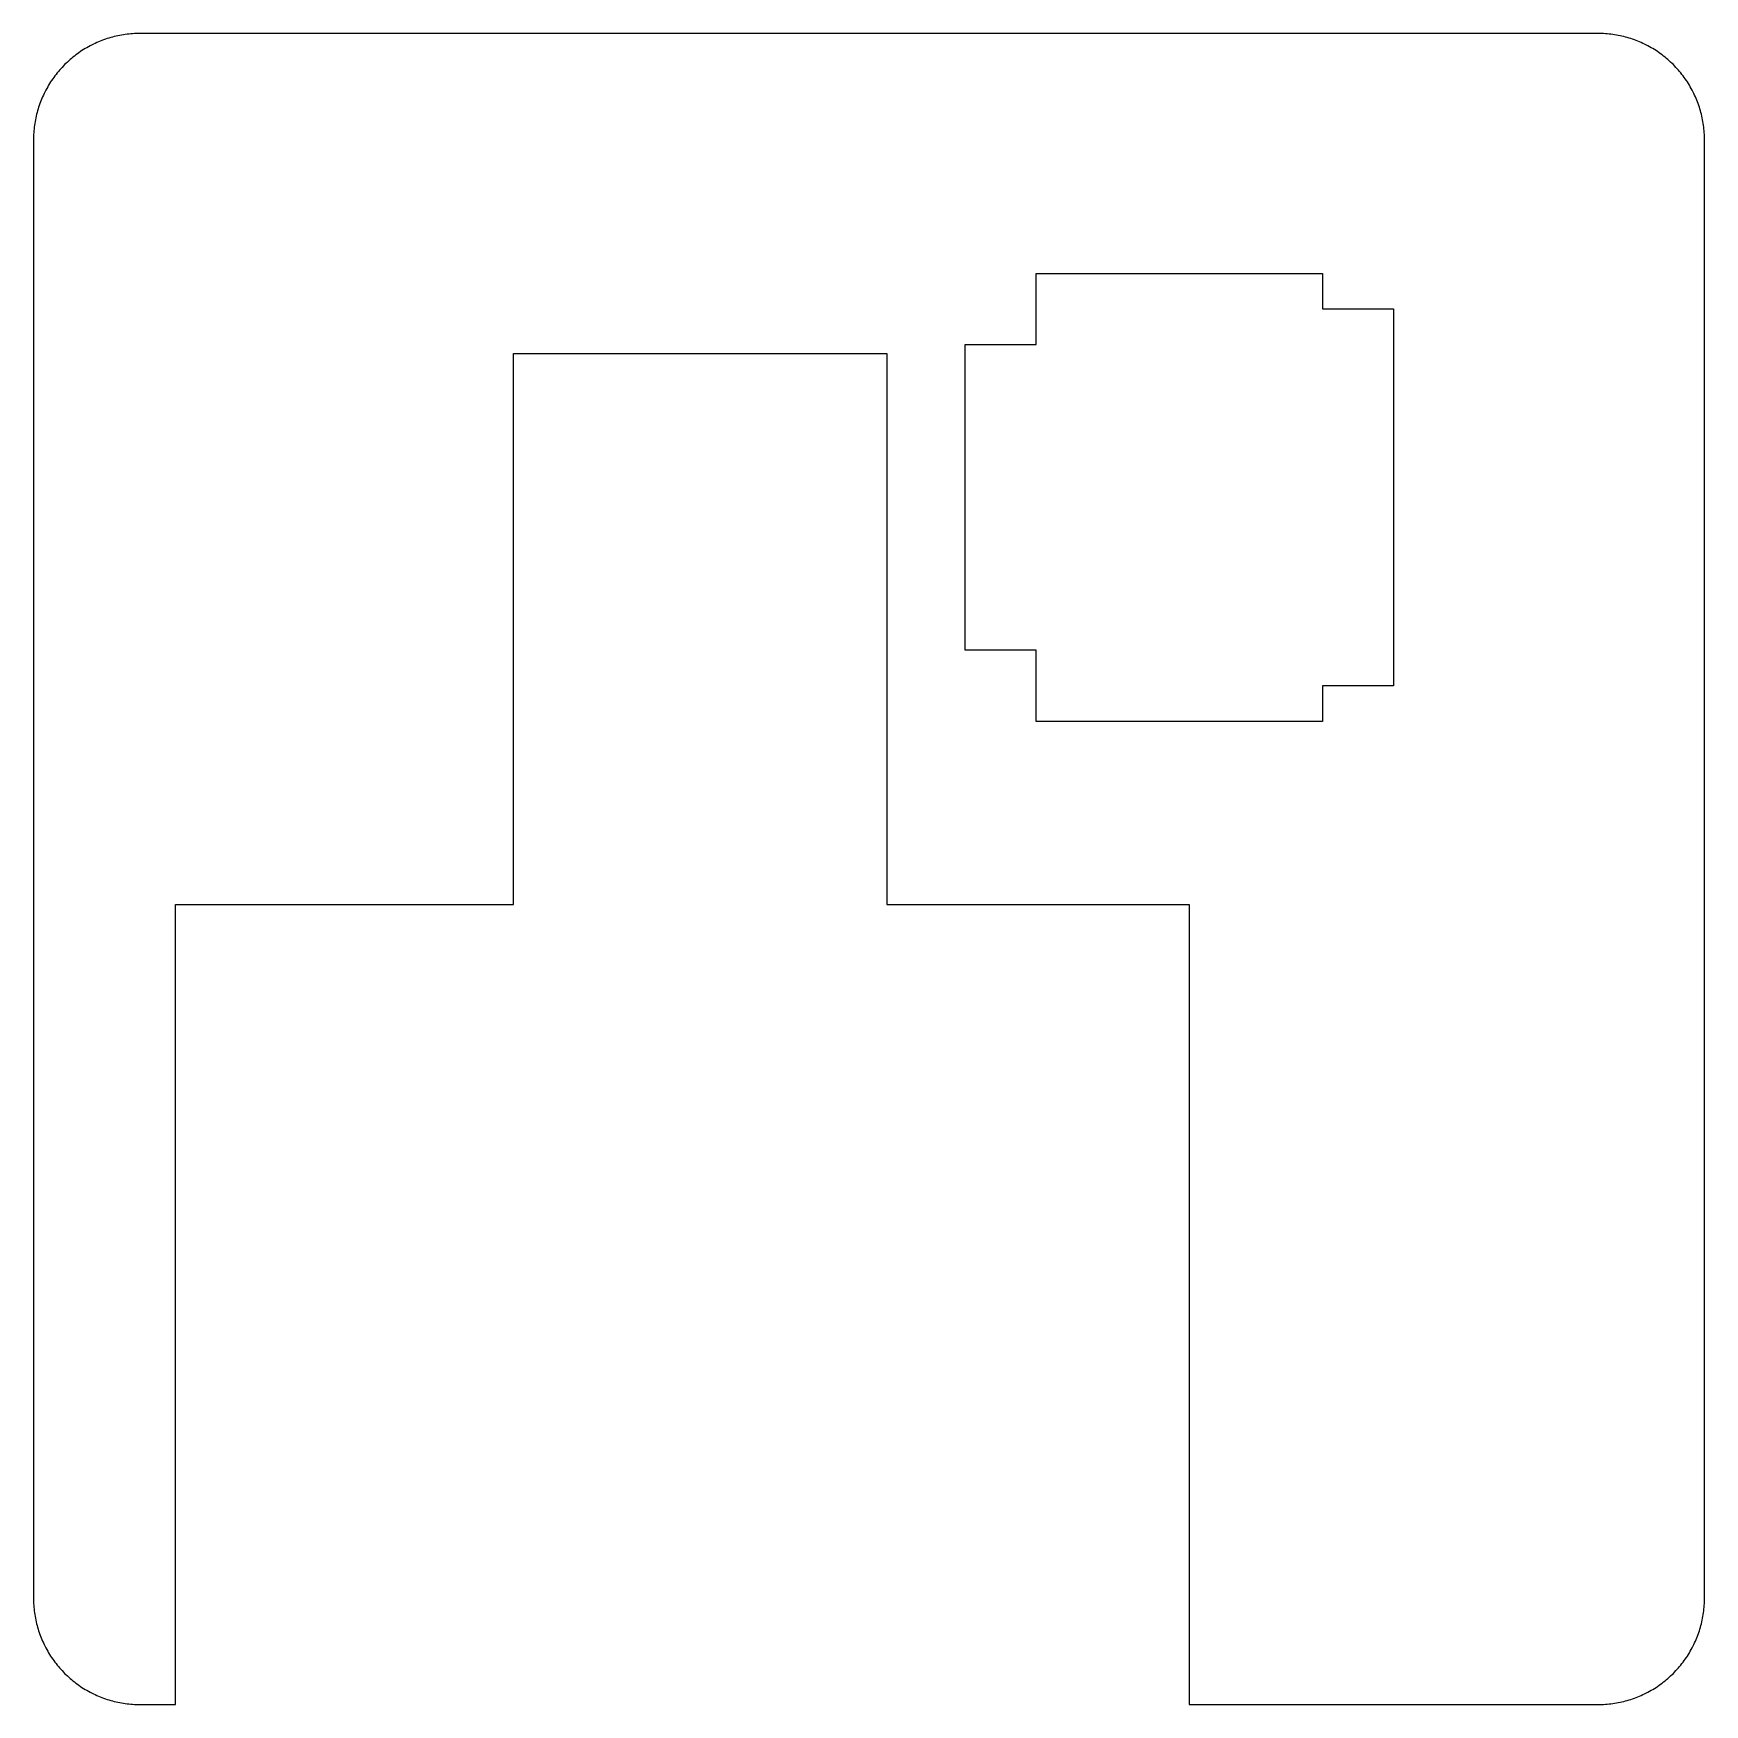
# Model space of a CAD drawing. Header units: metres. Extents: x 0 to 94, y 0 to 94.
import ezdxf

# ---------------------------------------------------------------- set-up
doc = ezdxf.new("R2010")
doc.units = ezdxf.units.M

msp = doc.modelspace()

# ---------------------------------------------------------------- linework, layer by layer
for p, q in [((6, 94), (5.895, 93.999)), ((88, 94), (6, 94)), ((88.105, 93.999), (88, 94)), ((2.82, 93.088), (2.732, 93.032)), ((2.91, 93.143), (2.82, 93.088)), ((3, 93.196), (2.91, 93.143)), ((3.091, 93.248), (3, 93.196)), ((3.183, 93.298), (3.091, 93.248)), ((3.276, 93.346), (3.183, 93.298)), ((3.37, 93.393), (3.276, 93.346)), ((3.464, 93.438), (3.37, 93.393)), ((3.56, 93.481), (3.464, 93.438)), ((3.656, 93.523), (3.56, 93.481)), ((3.752, 93.563), (3.656, 93.523)), ((3.85, 93.602), (3.752, 93.563)), ((3.948, 93.638), (3.85, 93.602)), ((4.047, 93.673), (3.948, 93.638)), ((4.146, 93.706), (4.047, 93.673)), ((4.246, 93.738), (4.146, 93.706)), ((4.346, 93.768), (4.246, 93.738)), ((4.447, 93.796), (4.346, 93.768)), ((4.548, 93.822), (4.447, 93.796)), ((4.65, 93.846), (4.548, 93.822)), ((4.753, 93.869), (4.65, 93.846)), ((4.855, 93.89), (4.753, 93.869)), ((4.958, 93.909), (4.855, 93.89)), ((5.061, 93.926), (4.958, 93.909)), ((5.165, 93.942), (5.061, 93.926)), ((5.269, 93.955), (5.165, 93.942)), ((5.373, 93.967), (5.269, 93.955)), ((5.477, 93.977), (5.373, 93.967)), ((5.581, 93.985), (5.477, 93.977)), ((5.686, 93.992), (5.581, 93.985)), ((5.791, 93.996), (5.686, 93.992)), ((5.895, 93.999), (5.791, 93.996)), ((88.209, 93.996), (88.105, 93.999)), ((88.314, 93.992), (88.209, 93.996)), ((88.418, 93.985), (88.314, 93.992)), ((88.523, 93.977), (88.418, 93.985)), ((88.627, 93.967), (88.523, 93.977)), ((88.731, 93.955), (88.627, 93.967)), ((88.835, 93.942), (88.731, 93.955)), ((88.939, 93.926), (88.835, 93.942)), ((89.042, 93.909), (88.939, 93.926)), ((89.145, 93.89), (89.042, 93.909)), ((89.248, 93.869), (89.145, 93.89)), ((89.35, 93.846), (89.248, 93.869)), ((89.451, 93.822), (89.35, 93.846)), ((89.553, 93.796), (89.451, 93.822)), ((89.654, 93.768), (89.553, 93.796)), ((89.754, 93.738), (89.654, 93.768)), ((89.854, 93.706), (89.754, 93.738)), ((89.953, 93.673), (89.854, 93.706)), ((90.052, 93.638), (89.953, 93.673)), ((90.15, 93.602), (90.052, 93.638)), ((90.248, 93.563), (90.15, 93.602)), ((90.344, 93.523), (90.248, 93.563)), ((90.44, 93.481), (90.344, 93.523)), ((90.536, 93.438), (90.44, 93.481)), ((90.63, 93.393), (90.536, 93.438)), ((90.724, 93.346), (90.63, 93.393)), ((90.817, 93.298), (90.724, 93.346)), ((90.909, 93.248), (90.817, 93.298)), ((91, 93.196), (90.909, 93.248)), ((91.09, 93.143), (91, 93.196)), ((91.18, 93.088), (91.09, 93.143)), ((91.268, 93.032), (91.18, 93.088)), ((1.684, 92.168), (1.612, 92.092)), ((1.757, 92.243), (1.684, 92.168)), ((1.832, 92.316), (1.757, 92.243)), ((1.908, 92.388), (1.832, 92.316)), ((1.985, 92.459), (1.908, 92.388)), ((2.064, 92.528), (1.985, 92.459)), ((2.143, 92.596), (2.064, 92.528)), ((2.224, 92.663), (2.143, 92.596)), ((2.306, 92.728), (2.224, 92.663)), ((2.389, 92.792), (2.306, 92.728)), ((2.473, 92.854), (2.389, 92.792)), ((2.559, 92.915), (2.473, 92.854)), ((2.645, 92.974), (2.559, 92.915)), ((2.732, 93.032), (2.645, 92.974)), ((91.355, 92.974), (91.268, 93.032)), ((91.442, 92.915), (91.355, 92.974)), ((91.527, 92.854), (91.442, 92.915)), ((91.611, 92.792), (91.527, 92.854)), ((91.694, 92.728), (91.611, 92.792)), ((91.776, 92.663), (91.694, 92.728)), ((91.857, 92.596), (91.776, 92.663)), ((91.936, 92.528), (91.857, 92.596)), ((92.015, 92.459), (91.936, 92.528)), ((92.092, 92.388), (92.015, 92.459)), ((92.168, 92.316), (92.092, 92.388)), ((92.243, 92.243), (92.168, 92.316)), ((92.316, 92.168), (92.243, 92.243)), ((92.388, 92.092), (92.316, 92.168)), ((0.968, 91.268), (0.912, 91.18)), ((1.026, 91.355), (0.968, 91.268)), ((1.085, 91.442), (1.026, 91.355)), ((1.146, 91.527), (1.085, 91.442)), ((1.208, 91.611), (1.146, 91.527)), ((1.272, 91.694), (1.208, 91.611)), ((1.337, 91.776), (1.272, 91.694)), ((1.404, 91.857), (1.337, 91.776)), ((1.472, 91.936), (1.404, 91.857)), ((1.541, 92.015), (1.472, 91.936)), ((1.612, 92.092), (1.541, 92.015)), ((92.459, 92.015), (92.388, 92.092)), ((92.528, 91.936), (92.459, 92.015)), ((92.596, 91.857), (92.528, 91.936)), ((92.663, 91.776), (92.596, 91.857)), ((92.728, 91.694), (92.663, 91.776)), ((92.792, 91.611), (92.728, 91.694)), ((92.854, 91.527), (92.792, 91.611)), ((92.915, 91.442), (92.854, 91.527)), ((92.974, 91.355), (92.915, 91.442)), ((93.032, 91.268), (92.974, 91.355)), ((93.088, 91.18), (93.032, 91.268)), ((0.437, 90.248), (0.399, 90.15)), ((0.477, 90.344), (0.437, 90.248)), ((0.519, 90.44), (0.477, 90.344)), ((0.562, 90.536), (0.519, 90.44)), ((0.607, 90.63), (0.562, 90.536)), ((0.654, 90.724), (0.607, 90.63)), ((0.702, 90.817), (0.654, 90.724)), ((0.752, 90.909), (0.702, 90.817)), ((0.804, 91), (0.752, 90.909)), ((0.857, 91.09), (0.804, 91)), ((0.912, 91.18), (0.857, 91.09)), ((93.143, 91.09), (93.088, 91.18)), ((93.196, 91), (93.143, 91.09)), ((93.248, 90.909), (93.196, 91)), ((93.298, 90.817), (93.248, 90.909)), ((93.346, 90.724), (93.298, 90.817)), ((93.393, 90.63), (93.346, 90.724)), ((93.438, 90.536), (93.393, 90.63)), ((93.481, 90.44), (93.438, 90.536)), ((93.523, 90.344), (93.481, 90.44)), ((93.563, 90.248), (93.523, 90.344)), ((93.602, 90.15), (93.563, 90.248)), ((0.154, 89.35), (0.131, 89.248)), ((0.178, 89.451), (0.154, 89.35)), ((0.204, 89.553), (0.178, 89.451)), ((0.232, 89.654), (0.204, 89.553)), ((0.262, 89.754), (0.232, 89.654)), ((0.294, 89.854), (0.262, 89.754)), ((0.327, 89.953), (0.294, 89.854)), ((0.362, 90.052), (0.327, 89.953)), ((0.399, 90.15), (0.362, 90.052)), ((93.638, 90.052), (93.602, 90.15)), ((93.673, 89.953), (93.638, 90.052)), ((93.706, 89.854), (93.673, 89.953)), ((93.738, 89.754), (93.706, 89.854)), ((93.768, 89.654), (93.738, 89.754)), ((93.796, 89.553), (93.768, 89.654)), ((93.822, 89.451), (93.796, 89.553)), ((93.846, 89.35), (93.822, 89.451)), ((93.869, 89.248), (93.846, 89.35)), ((0.015, 88.418), (0.008, 88.314)), ((0.023, 88.523), (0.015, 88.418)), ((0.033, 88.627), (0.023, 88.523)), ((0.045, 88.731), (0.033, 88.627)), ((0.058, 88.835), (0.045, 88.731)), ((0.074, 88.939), (0.058, 88.835)), ((0.091, 89.042), (0.074, 88.939)), ((0.11, 89.145), (0.091, 89.042)), ((0.131, 89.248), (0.11, 89.145)), ((93.89, 89.145), (93.869, 89.248)), ((93.909, 89.042), (93.89, 89.145)), ((93.926, 88.939), (93.909, 89.042)), ((93.942, 88.835), (93.926, 88.939)), ((93.955, 88.731), (93.942, 88.835)), ((93.967, 88.627), (93.955, 88.731)), ((93.977, 88.523), (93.967, 88.627)), ((93.985, 88.418), (93.977, 88.523)), ((93.992, 88.314), (93.985, 88.418)), ((0.001, 88.105), (0, 88)), ((0, 88), (0, 6)), ((0.004, 88.209), (0.001, 88.105)), ((0.008, 88.314), (0.004, 88.209)), ((93.996, 88.209), (93.992, 88.314)), ((93.999, 88.105), (93.996, 88.209)), ((94, 88), (93.999, 88.105)), ((94, 6), (94, 88)), ((56.4, 76.5), (56.4, 80.5)), ((56.4, 80.5), (72.5, 80.5)), ((72.5, 80.5), (72.5, 78.5)), ((72.5, 78.5), (76.5, 78.5)), ((76.5, 78.5), (76.5, 57.3)), ((52.4, 59.3), (52.4, 76.5)), ((52.4, 76.5), (56.4, 76.5)), ((27, 45), (27, 76)), ((27, 76), (48, 76)), ((48, 76), (48, 45)), ((56.4, 59.3), (52.4, 59.3)), ((56.4, 55.3), (56.4, 59.3)), ((76.5, 57.3), (72.5, 57.3)), ((72.5, 57.3), (72.5, 55.3)), ((72.5, 55.3), (56.4, 55.3)), ((8, 45), (27, 45)), ((8, 0), (8, 45)), ((48, 45), (65, 45)), ((65, 45), (65, 0)), ((0, 6), (0.001, 5.895)), ((0.001, 5.895), (0.004, 5.791)), ((0.004, 5.791), (0.008, 5.686)), ((0.008, 5.686), (0.015, 5.581)), ((93.985, 5.581), (93.992, 5.686)), ((93.992, 5.686), (93.996, 5.791)), ((93.996, 5.791), (93.999, 5.895)), ((93.999, 5.895), (94, 6)), ((0.015, 5.581), (0.023, 5.477)), ((0.023, 5.477), (0.033, 5.373)), ((0.033, 5.373), (0.045, 5.269)), ((0.045, 5.269), (0.058, 5.165)), ((0.058, 5.165), (0.074, 5.061)), ((0.074, 5.061), (0.091, 4.958)), ((0.091, 4.958), (0.11, 4.855)), ((0.11, 4.855), (0.131, 4.753)), ((0.131, 4.753), (0.154, 4.65)), ((93.846, 4.65), (93.869, 4.753)), ((93.869, 4.753), (93.89, 4.855)), ((93.89, 4.855), (93.909, 4.958)), ((93.909, 4.958), (93.926, 5.061)), ((93.926, 5.061), (93.942, 5.165)), ((93.942, 5.165), (93.955, 5.269)), ((93.955, 5.269), (93.967, 5.373)), ((93.967, 5.373), (93.977, 5.477)), ((93.977, 5.477), (93.985, 5.581)), ((0.154, 4.65), (0.178, 4.548)), ((0.178, 4.548), (0.204, 4.447)), ((0.204, 4.447), (0.232, 4.346)), ((0.232, 4.346), (0.262, 4.246)), ((0.262, 4.246), (0.294, 4.146)), ((0.294, 4.146), (0.327, 4.047)), ((0.327, 4.047), (0.362, 3.948)), ((0.362, 3.948), (0.399, 3.85)), ((0.399, 3.85), (0.437, 3.752)), ((93.563, 3.752), (93.602, 3.85)), ((93.602, 3.85), (93.638, 3.948)), ((93.638, 3.948), (93.673, 4.047)), ((93.673, 4.047), (93.706, 4.146)), ((93.706, 4.146), (93.738, 4.246)), ((93.738, 4.246), (93.768, 4.346)), ((93.768, 4.346), (93.796, 4.447)), ((93.796, 4.447), (93.822, 4.548)), ((93.822, 4.548), (93.846, 4.65)), ((0.437, 3.752), (0.477, 3.656)), ((0.477, 3.656), (0.519, 3.56)), ((0.519, 3.56), (0.562, 3.464)), ((0.562, 3.464), (0.607, 3.37)), ((0.607, 3.37), (0.654, 3.276)), ((0.654, 3.276), (0.702, 3.183)), ((0.702, 3.183), (0.752, 3.091)), ((0.752, 3.091), (0.804, 3)), ((0.804, 3), (0.857, 2.91)), ((0.857, 2.91), (0.912, 2.82)), ((0.912, 2.82), (0.968, 2.732)), ((93.032, 2.732), (93.088, 2.82)), ((93.088, 2.82), (93.143, 2.91)), ((93.143, 2.91), (93.196, 3)), ((93.196, 3), (93.248, 3.091)), ((93.248, 3.091), (93.298, 3.183)), ((93.298, 3.183), (93.346, 3.276)), ((93.346, 3.276), (93.393, 3.37)), ((93.393, 3.37), (93.438, 3.464)), ((93.438, 3.464), (93.481, 3.56)), ((93.481, 3.56), (93.523, 3.656)), ((93.523, 3.656), (93.563, 3.752)), ((0.968, 2.732), (1.026, 2.645)), ((1.026, 2.645), (1.085, 2.559)), ((1.085, 2.559), (1.146, 2.473)), ((1.146, 2.473), (1.208, 2.389)), ((1.208, 2.389), (1.272, 2.306)), ((1.272, 2.306), (1.337, 2.224)), ((1.337, 2.224), (1.404, 2.143)), ((1.404, 2.143), (1.472, 2.064)), ((1.472, 2.064), (1.541, 1.985)), ((1.541, 1.985), (1.612, 1.908)), ((1.612, 1.908), (1.684, 1.832)), ((92.316, 1.832), (92.388, 1.908)), ((92.388, 1.908), (92.459, 1.985)), ((92.459, 1.985), (92.528, 2.064)), ((92.528, 2.064), (92.596, 2.143)), ((92.596, 2.143), (92.663, 2.224)), ((92.663, 2.224), (92.728, 2.306)), ((92.728, 2.306), (92.792, 2.389)), ((92.792, 2.389), (92.854, 2.473)), ((92.854, 2.473), (92.915, 2.559)), ((92.915, 2.559), (92.974, 2.645)), ((92.974, 2.645), (93.032, 2.732)), ((1.684, 1.832), (1.757, 1.757)), ((1.757, 1.757), (1.832, 1.684)), ((1.832, 1.684), (1.908, 1.612)), ((1.908, 1.612), (1.985, 1.541)), ((1.985, 1.541), (2.064, 1.472)), ((2.064, 1.472), (2.143, 1.404)), ((2.143, 1.404), (2.224, 1.337)), ((2.224, 1.337), (2.306, 1.272)), ((2.306, 1.272), (2.389, 1.208)), ((2.389, 1.208), (2.473, 1.146)), ((2.473, 1.146), (2.559, 1.085)), ((2.559, 1.085), (2.645, 1.026)), ((2.645, 1.026), (2.732, 0.968)), ((2.732, 0.968), (2.82, 0.912)), ((91.18, 0.912), (91.268, 0.968)), ((91.268, 0.968), (91.355, 1.026)), ((91.355, 1.026), (91.442, 1.085)), ((91.442, 1.085), (91.527, 1.146)), ((91.527, 1.146), (91.611, 1.208)), ((91.611, 1.208), (91.694, 1.272)), ((91.694, 1.272), (91.776, 1.337)), ((91.776, 1.337), (91.857, 1.404)), ((91.857, 1.404), (91.936, 1.472)), ((91.936, 1.472), (92.015, 1.541)), ((92.015, 1.541), (92.092, 1.612)), ((92.092, 1.612), (92.168, 1.684)), ((92.168, 1.684), (92.243, 1.757)), ((92.243, 1.757), (92.316, 1.832)), ((2.82, 0.912), (2.91, 0.857)), ((2.91, 0.857), (3, 0.804)), ((3, 0.804), (3.091, 0.752)), ((3.091, 0.752), (3.183, 0.702)), ((3.183, 0.702), (3.276, 0.654)), ((3.276, 0.654), (3.37, 0.607)), ((3.37, 0.607), (3.464, 0.562)), ((3.464, 0.562), (3.56, 0.519)), ((3.56, 0.519), (3.656, 0.477)), ((3.656, 0.477), (3.752, 0.437)), ((3.752, 0.437), (3.85, 0.399)), ((3.85, 0.399), (3.948, 0.362)), ((3.948, 0.362), (4.047, 0.327)), ((4.047, 0.327), (4.146, 0.294)), ((4.146, 0.294), (4.246, 0.262)), ((4.246, 0.262), (4.346, 0.232)), ((4.346, 0.232), (4.447, 0.204)), ((4.447, 0.204), (4.548, 0.178)), ((4.548, 0.178), (4.65, 0.154)), ((4.65, 0.154), (4.753, 0.131)), ((4.753, 0.131), (4.855, 0.11)), ((4.855, 0.11), (4.958, 0.091)), ((4.958, 0.091), (5.061, 0.074)), ((5.061, 0.074), (5.165, 0.058)), ((5.165, 0.058), (5.269, 0.045)), ((5.269, 0.045), (5.373, 0.033)), ((5.373, 0.033), (5.477, 0.023)), ((5.477, 0.023), (5.581, 0.015)), ((5.581, 0.015), (5.686, 0.008)), ((5.686, 0.008), (5.791, 0.004)), ((5.791, 0.004), (5.895, 0.001)), ((5.895, 0.001), (6, 0)), ((6, 0), (8, 0)), ((65, 0), (88, 0)), ((88, 0), (88.105, 0.001)), ((88.105, 0.001), (88.209, 0.004)), ((88.209, 0.004), (88.314, 0.008)), ((88.314, 0.008), (88.418, 0.015)), ((88.418, 0.015), (88.523, 0.023)), ((88.523, 0.023), (88.627, 0.033)), ((88.627, 0.033), (88.731, 0.045)), ((88.731, 0.045), (88.835, 0.058)), ((88.835, 0.058), (88.939, 0.074)), ((88.939, 0.074), (89.042, 0.091)), ((89.042, 0.091), (89.145, 0.11)), ((89.145, 0.11), (89.248, 0.131)), ((89.248, 0.131), (89.35, 0.154)), ((89.35, 0.154), (89.451, 0.178)), ((89.451, 0.178), (89.553, 0.204)), ((89.553, 0.204), (89.654, 0.232)), ((89.654, 0.232), (89.754, 0.262)), ((89.754, 0.262), (89.854, 0.294)), ((89.854, 0.294), (89.953, 0.327)), ((89.953, 0.327), (90.052, 0.362)), ((90.052, 0.362), (90.15, 0.399)), ((90.15, 0.399), (90.248, 0.437)), ((90.248, 0.437), (90.344, 0.477)), ((90.344, 0.477), (90.44, 0.519)), ((90.44, 0.519), (90.536, 0.562)), ((90.536, 0.562), (90.63, 0.607)), ((90.63, 0.607), (90.724, 0.654)), ((90.724, 0.654), (90.817, 0.702)), ((90.817, 0.702), (90.909, 0.752)), ((90.909, 0.752), (91, 0.804)), ((91, 0.804), (91.09, 0.857)), ((91.09, 0.857), (91.18, 0.912))]:
    msp.add_line(p, q)

doc.saveas('drawing.dxf')
